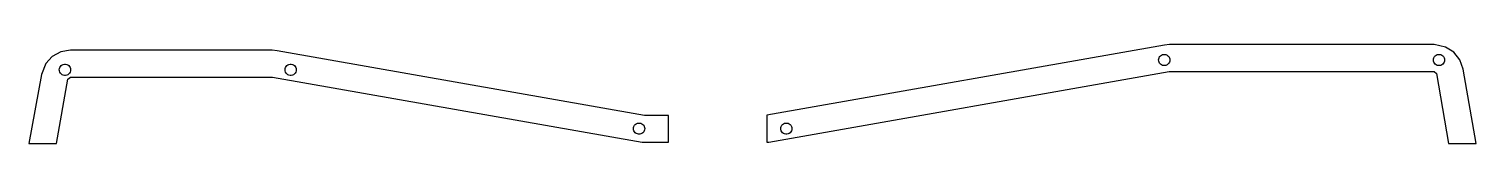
# Model space of a CAD drawing. Header units: metres. Extents: x -1 to 294, y -30 to -10.
import ezdxf

# ---------------------------------------------------------------- set-up
doc = ezdxf.new("R2010")
doc.units = ezdxf.units.M

msp = doc.modelspace()

# ---------------------------------------------------------------- linework, layer by layer
for p, q in [((5.16411, -11.3427), (3.42703, -12.2827)), ((7.1123, -11.0176), (5.16411, -11.3427)), ((48.1963, -11.0176), (7.1123, -11.0176)), ((49.2367, -11.1085), (48.1963, -11.0176)), ((124.095, -24.2891), (49.2367, -11.1085)), ((230.032, -9.96648), (149, -24.2807)), ((231.076, -9.875), (230.032, -9.96648)), ((284.988, -9.875), (231.076, -9.875)), ((287.356, -10.3619), (284.988, -9.875)), ((289.018, -11.4294), (287.356, -10.3619)), ((290.243, -12.9786), (289.018, -11.4294)), ((2.08931, -13.7359), (1.20834, -15.9484)), ((3.42703, -12.2827), (2.08931, -13.7359)), ((4.87512, -14.7609), (4.94942, -14.5322)), ((4.94942, -14.5322), (5.06963, -14.324)), ((5.06963, -14.324), (5.2305, -14.1454)), ((5.2305, -14.1454), (5.42499, -14.0041)), ((5.42499, -14.0041), (5.64462, -13.9063)), ((5.64462, -13.9063), (5.87979, -13.8563)), ((5.87979, -13.8563), (6.12019, -13.8563)), ((6.12019, -13.8563), (6.35536, -13.9063)), ((6.35536, -13.9063), (6.575, -14.0041)), ((6.575, -14.0041), (6.76949, -14.1454)), ((6.76949, -14.1454), (6.93036, -14.324)), ((6.93036, -14.324), (7.05057, -14.5322)), ((7.05057, -14.5322), (7.12486, -14.7609)), ((50.8751, -14.7609), (50.9494, -14.5322)), ((50.9494, -14.5322), (51.0696, -14.324)), ((51.0696, -14.324), (51.2305, -14.1454)), ((51.2305, -14.1454), (51.425, -14.0041)), ((51.425, -14.0041), (51.6446, -13.9063)), ((51.6446, -13.9063), (51.8798, -13.8563)), ((51.8798, -13.8563), (52.1202, -13.8563)), ((52.1202, -13.8563), (52.3554, -13.9063)), ((52.3554, -13.9063), (52.575, -14.0041)), ((52.575, -14.0041), (52.7695, -14.1454)), ((52.7695, -14.1454), (52.9304, -14.324)), ((52.9304, -14.324), (53.0506, -14.5322)), ((53.0506, -14.5322), (53.1249, -14.7609)), ((228.85, -13), (228.875, -12.7609)), ((228.875, -13.2391), (228.85, -13)), ((228.875, -12.7609), (228.949, -12.5322)), ((228.949, -13.4677), (228.875, -13.2391)), ((228.949, -12.5322), (229.07, -12.324)), ((229.07, -13.6759), (228.949, -13.4677)), ((229.07, -12.324), (229.23, -12.1454)), ((229.23, -13.8546), (229.07, -13.6759)), ((229.23, -12.1454), (229.425, -12.0041)), ((229.425, -13.9959), (229.23, -13.8546)), ((229.425, -12.0041), (229.645, -11.9063)), ((229.645, -14.0937), (229.425, -13.9959)), ((229.645, -11.9063), (229.88, -11.8563)), ((229.88, -14.1437), (229.645, -14.0937)), ((229.88, -11.8563), (230.12, -11.8563)), ((230.12, -14.1437), (229.88, -14.1437)), ((230.12, -11.8563), (230.355, -11.9063)), ((230.355, -14.0937), (230.12, -14.1437)), ((230.355, -11.9063), (230.575, -12.0041)), ((230.575, -13.9959), (230.355, -14.0937)), ((230.575, -12.0041), (230.769, -12.1454)), ((230.769, -13.8546), (230.575, -13.9959)), ((230.769, -12.1454), (230.93, -12.324)), ((230.93, -13.6759), (230.769, -13.8546)), ((230.93, -12.324), (231.051, -12.5322)), ((231.051, -13.4677), (230.93, -13.6759)), ((231.051, -12.5322), (231.125, -12.7609)), ((231.125, -13.2391), (231.051, -13.4677)), ((231.125, -12.7609), (231.15, -13)), ((231.15, -13), (231.125, -13.2391)), ((284.85, -13), (284.875, -12.7609)), ((284.875, -13.2391), (284.85, -13)), ((284.875, -12.7609), (284.949, -12.5322)), ((284.949, -13.4677), (284.875, -13.2391)), ((284.949, -12.5322), (285.07, -12.324)), ((285.07, -13.6759), (284.949, -13.4677)), ((285.07, -12.324), (285.23, -12.1454)), ((285.23, -13.8546), (285.07, -13.6759)), ((285.23, -12.1454), (285.425, -12.0041)), ((285.425, -13.9959), (285.23, -13.8546)), ((285.425, -12.0041), (285.645, -11.9063)), ((285.645, -14.0937), (285.425, -13.9959)), ((285.645, -11.9063), (285.88, -11.8563)), ((285.88, -14.1437), (285.645, -14.0937)), ((285.88, -11.8563), (286.12, -11.8563)), ((286.12, -14.1437), (285.88, -14.1437)), ((286.12, -11.8563), (286.355, -11.9063)), ((286.355, -14.0937), (286.12, -14.1437)), ((286.355, -11.9063), (286.575, -12.0041)), ((286.575, -13.9959), (286.355, -14.0937)), ((286.575, -12.0041), (286.769, -12.1454)), ((286.769, -13.8546), (286.575, -13.9959)), ((286.769, -12.1454), (286.93, -12.324)), ((286.93, -13.6759), (286.769, -13.8546)), ((286.93, -12.324), (287.051, -12.5322)), ((287.051, -13.4677), (286.93, -13.6759)), ((287.051, -12.5322), (287.125, -12.7609)), ((287.125, -13.2391), (287.051, -13.4677)), ((287.125, -12.7609), (287.15, -13)), ((287.15, -13), (287.125, -13.2391)), ((290.899, -14.8418), (290.243, -12.9786)), ((1.20834, -15.9484), (-1.33635, -30)), ((4.2531, -30), (6.6203, -16.9285)), ((4.84999, -15), (4.87512, -14.7609)), ((4.87512, -15.2391), (4.84999, -15)), ((4.94942, -15.4677), (4.87512, -15.2391)), ((5.06963, -15.6759), (4.94942, -15.4677)), ((5.2305, -15.8546), (5.06963, -15.6759)), ((5.42499, -15.9959), (5.2305, -15.8546)), ((5.64462, -16.0937), (5.42499, -15.9959)), ((5.87979, -16.1437), (5.64462, -16.0937)), ((6.12019, -16.1437), (5.87979, -16.1437)), ((6.35536, -16.0937), (6.12019, -16.1437)), ((6.575, -15.9959), (6.35536, -16.0937)), ((6.76949, -15.8546), (6.575, -15.9959)), ((6.6203, -16.9285), (7.1123, -16.5176)), ((6.93036, -15.6759), (6.76949, -15.8546)), ((7.05057, -15.4677), (6.93036, -15.6759)), ((7.12486, -15.2391), (7.05057, -15.4677)), ((7.1123, -16.5176), (48.1963, -16.5176)), ((7.12486, -14.7609), (7.14999, -15)), ((7.14999, -15), (7.12486, -15.2391)), ((48.1963, -16.5176), (48.283, -16.5251)), ((48.283, -16.5251), (123.615, -29.7891)), ((50.85, -15), (50.8751, -14.7609)), ((50.8751, -15.2391), (50.85, -15)), ((50.9494, -15.4677), (50.8751, -15.2391)), ((51.0696, -15.6759), (50.9494, -15.4677)), ((51.2305, -15.8546), (51.0696, -15.6759)), ((51.425, -15.9959), (51.2305, -15.8546)), ((51.6446, -16.0937), (51.425, -15.9959)), ((51.8798, -16.1437), (51.6446, -16.0937)), ((52.1202, -16.1437), (51.8798, -16.1437)), ((52.3554, -16.0937), (52.1202, -16.1437)), ((52.575, -15.9959), (52.3554, -16.0937)), ((52.7695, -15.8546), (52.575, -15.9959)), ((52.9304, -15.6759), (52.7695, -15.8546)), ((53.0506, -15.4677), (52.9304, -15.6759)), ((53.1249, -15.2391), (53.0506, -15.4677)), ((53.1249, -14.7609), (53.15, -15)), ((53.15, -15), (53.1249, -15.2391)), ((149.435, -29.7891), (230.989, -15.3826)), ((230.989, -15.3826), (231.076, -15.375)), ((231.076, -15.375), (284.988, -15.375)), ((284.988, -15.375), (285.481, -15.7889)), ((285.481, -15.7889), (287.965, -30)), ((293.549, -30), (290.899, -14.8418)), ((121.875, -26.7609), (121.949, -26.5322)), ((121.949, -26.5322), (122.07, -26.324)), ((122.07, -26.324), (122.23, -26.1454)), ((122.23, -26.1454), (122.425, -26.0041)), ((122.425, -26.0041), (122.645, -25.9063)), ((122.645, -25.9063), (122.88, -25.8563)), ((122.88, -25.8563), (123.12, -25.8563)), ((123.12, -25.8563), (123.355, -25.9063)), ((123.355, -25.9063), (123.575, -26.0041)), ((123.575, -26.0041), (123.769, -26.1454)), ((123.769, -26.1454), (123.93, -26.324)), ((123.93, -26.324), (124.051, -26.5322)), ((124.051, -26.5322), (124.125, -26.7609)), ((129, -24.2891), (124.095, -24.2891)), ((129, -29.7891), (129, -24.2891)), ((149, -24.2807), (149, -29.7891)), ((151.875, -26.7609), (151.949, -26.5322)), ((151.949, -26.5322), (152.07, -26.324)), ((152.07, -26.324), (152.23, -26.1454)), ((152.23, -26.1454), (152.425, -26.0041)), ((152.425, -26.0041), (152.645, -25.9063)), ((152.645, -25.9063), (152.88, -25.8563)), ((152.88, -25.8563), (153.12, -25.8563)), ((153.12, -25.8563), (153.355, -25.9063)), ((153.355, -25.9063), (153.575, -26.0041)), ((153.575, -26.0041), (153.769, -26.1454)), ((153.769, -26.1454), (153.93, -26.324)), ((153.93, -26.324), (154.051, -26.5322)), ((154.051, -26.5322), (154.125, -26.7609)), ((121.85, -27), (121.875, -26.7609)), ((121.875, -27.2391), (121.85, -27)), ((121.949, -27.4677), (121.875, -27.2391)), ((122.07, -27.6759), (121.949, -27.4677)), ((122.23, -27.8546), (122.07, -27.6759)), ((122.425, -27.9959), (122.23, -27.8546)), ((122.645, -28.0937), (122.425, -27.9959)), ((122.88, -28.1437), (122.645, -28.0937)), ((123.12, -28.1437), (122.88, -28.1437)), ((123.355, -28.0937), (123.12, -28.1437)), ((123.575, -27.9959), (123.355, -28.0937)), ((123.769, -27.8546), (123.575, -27.9959)), ((123.93, -27.6759), (123.769, -27.8546)), ((124.051, -27.4677), (123.93, -27.6759)), ((124.125, -27.2391), (124.051, -27.4677)), ((124.125, -26.7609), (124.15, -27)), ((124.15, -27), (124.125, -27.2391)), ((151.85, -27), (151.875, -26.7609)), ((151.875, -27.2391), (151.85, -27)), ((151.949, -27.4677), (151.875, -27.2391)), ((152.07, -27.6759), (151.949, -27.4677)), ((152.23, -27.8546), (152.07, -27.6759)), ((152.425, -27.9959), (152.23, -27.8546)), ((152.645, -28.0937), (152.425, -27.9959)), ((152.88, -28.1437), (152.645, -28.0937)), ((153.12, -28.1437), (152.88, -28.1437)), ((153.355, -28.0937), (153.12, -28.1437)), ((153.575, -27.9959), (153.355, -28.0937)), ((153.769, -27.8546), (153.575, -27.9959)), ((153.93, -27.6759), (153.769, -27.8546)), ((154.051, -27.4677), (153.93, -27.6759)), ((154.125, -27.2391), (154.051, -27.4677)), ((154.125, -26.7609), (154.15, -27)), ((154.15, -27), (154.125, -27.2391)), ((-1.33635, -30), (4.2531, -30)), ((123.615, -29.7891), (129, -29.7891)), ((149, -29.7891), (149.435, -29.7891)), ((287.965, -30), (293.549, -30))]:
    msp.add_line(p, q)

doc.saveas('drawing.dxf')
